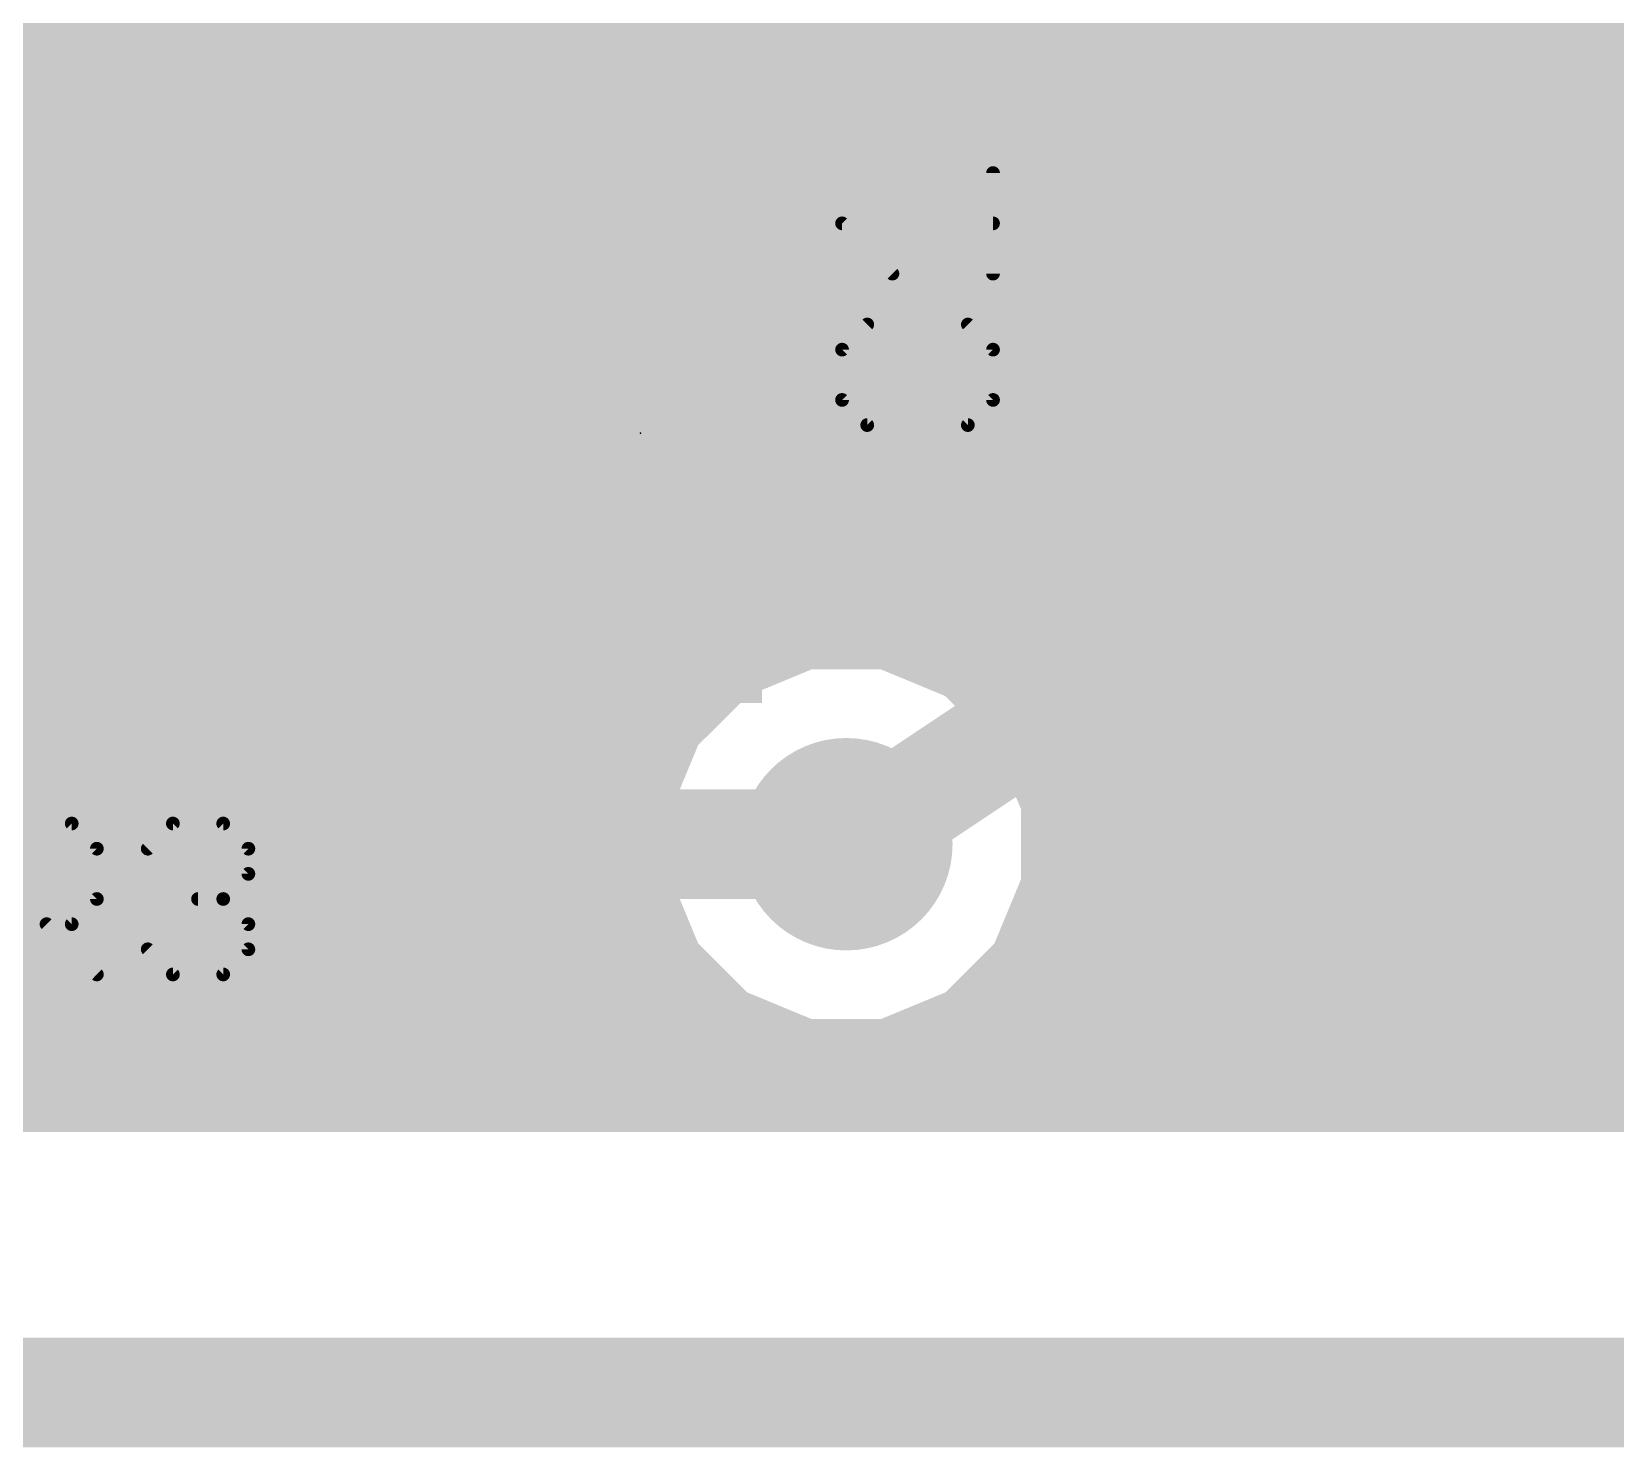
# Model space of a CAD drawing. Extents: x -0.2 to 60.5, y -0.2 to 25.7.
# Drawn here: x 17.81 to 23.68, y -0.2 to 5.04 of the extents above; entities that cross this region are included whole.
import ezdxf

# ---------------------------------------------------------------- set-up
doc = ezdxf.new("R2010")
doc.units = 0
for name, color, linetype in [('1', 22, 'CONTINUOUS'), ('16', 175, 'CONTINUOUS'), ('18', 82, 'CONTINUOUS'), ('20', 7, 'CONTINUOUS'), ('23', 7, 'CONTINUOUS'), ('25', 253, 'CONTINUOUS')]:
    doc.layers.add(name, color=color, linetype=linetype)

# ---------------------------------------------------------------- blocks, each defined once
blk = doc.blocks.new('RECT')
blk.add_solid([(-0.5, -0.5), (0.5, -0.5), (-0.5, 0.5), (0.5, 0.5)])
blk = doc.blocks.new('ROUNDV')
at = {"const_width": 0.5}
blk.add_lwpolyline([(0, -0.25, 1), (0, 0.25, 1), (0, -0.25)], format="xyb", dxfattribs=at)

msp = doc.modelspace()

# ---------------------------------------------------------------- linework, layer by layer
at = {"layer": '1'}
for points, const_width in [([(23.3498, 5.1708), (23.3498, 4.1972)], 0.1524), ([(19.1162, 4.6228), (19.1162, 5.1292)], 0.1524), ([(19.1638, 5.1292), (19.1638, 4.6228)], 0.1524), ([(20.0202, 4.9095), (20.0202, 5.1292)], 0.1524), ([(19.1162, 5.0292), (19.1638, 5.0292)], 0.1524), ([(20.0202, 5.0292), (23.3498, 5.0292)], 0.1524), ([(19.1162, 4.8768), (19.1638, 4.8768)], 0.1524), ([(19.9977, 4.8255), (20.0202, 4.9095)], 0.1524), ([(20.0114, 4.8768), (20.1422, 4.8768)], 0.1524), ([(20.5595, 4.8862), (20.1422, 4.8862)], 0.1524), ([(20.1422, 4.8862), (20.1422, 4.2822)], 0.1524), ([(20.6435, 4.8637), (20.5595, 4.8862)], 0.1524), ([(20.5945, 4.8768), (23.3498, 4.8768)], 0.1524), ([(20.7187, 4.8202), (20.6435, 4.8637)], 0.1524), ([(19.9898, 4.8119), (19.9977, 4.8255)], 0.1524), ([(19.9898, 4.2822), (19.9898, 4.8119)], 0.1524), ([(20.7802, 4.7587), (20.7187, 4.8202)], 0.1524), ([(20.8237, 4.6835), (20.7802, 4.7587)], 0.1524), ([(19.1162, 4.7244), (19.1638, 4.7244)], 0.1524), ([(19.9898, 4.7244), (20.1422, 4.7244)], 0.1524), ([(20.8001, 4.7244), (23.3498, 4.7244)], 0.1524), ([(20.8462, 4.5995), (20.8237, 4.6835)], 0.1524), ([(18.6752, 4.2077), (18.6752, 4.6228)], 0.1524), ([(18.6752, 4.6228), (19.1162, 4.6228)], 0.1524), ([(19.1638, 4.6228), (19.2921, 4.6228)], 0.1524), ([(19.2921, 4.6228), (19.2858, 4.5995)], 0.1524), ([(18.6752, 4.572), (19.2858, 4.572)], 0.1524), ([(19.2858, 4.5995), (19.2858, 4.2822)], 0.1524), ([(19.9898, 4.572), (20.1422, 4.572)], 0.1524), ([(20.8462, 4.2822), (20.8462, 4.5995)], 0.1524), ([(20.8462, 4.572), (23.3498, 4.572)], 0.1524), ([(18.6752, 4.4196), (19.2858, 4.4196)], 0.1524), ([(19.9898, 4.4196), (20.1422, 4.4196)], 0.1524), ([(20.8462, 4.4196), (23.3498, 4.4196)], 0.1524), ([(18.6752, 4.2672), (19.9898, 4.2672)], 0.1524), ([(19.2858, 4.2822), (19.9898, 4.2822)], 0.1524), ([(19.9898, 4.2822), (19.9898, 4.1298)], 0.1524), ([(20.1422, 4.2822), (19.9898, 4.2822)], 0.1524), ([(20.1422, 4.1298), (20.1422, 4.2822)], 0.1524), ([(20.1422, 4.2822), (20.8462, 4.2822)], 0.1524), ([(20.1422, 4.2672), (23.3498, 4.2672)], 0.1524), ([(18.18, 3.396), (18.145, 4.128)], 0.4064), ([(18.6994, 3.7012), (18.6752, 4.2077)], 0.1524), ([(23.3498, 4.1972), (23.483, 4.064)], 0.1524), ([(18.6796, 4.1148), (19.2858, 4.1148)], 0.1524), ([(19.9898, 4.1298), (19.2858, 4.1298)], 0.1524), ([(19.2858, 4.1298), (19.2858, 3.8125)], 0.1524), ([(20.8462, 4.1298), (20.1422, 4.1298)], 0.1524), ([(20.8462, 3.8125), (20.8462, 4.1298)], 0.1524), ([(20.8462, 4.1148), (23.4322, 4.1148)], 0.1524), ([(23.483, 4.064), (23.3498, 3.9308)], 0.1524), ([(18.6869, 3.9624), (19.2858, 3.9624)], 0.1524), ([(20.8462, 3.9624), (23.3814, 3.9624)], 0.1524), ([(23.3498, 3.9308), (23.3498, 2.9572)], 0.1524), ([(18.6942, 3.81), (19.2865, 3.81)], 0.1524), ([(19.2858, 3.8125), (19.3083, 3.7285)], 0.1524), ([(20.8237, 3.7285), (20.8462, 3.8125)], 0.1524), ([(20.8455, 3.81), (23.3498, 3.81)], 0.1524), ([(18.9168, 3.7012), (18.6994, 3.7012)], 0.1524), ([(19.1102, 3.5078), (18.9168, 3.7012)], 0.1524), ([(19.3083, 3.7285), (19.3518, 3.6533)], 0.1524), ([(20.7802, 3.6533), (20.8237, 3.7285)], 0.1524), ([(18.9604, 3.6576), (19.3493, 3.6576)], 0.1524), ([(19.3518, 3.6533), (19.4133, 3.5918)], 0.1524), ([(20.7187, 3.5918), (20.7802, 3.6533)], 0.1524), ([(20.7827, 3.6576), (23.3498, 3.6576)], 0.1524), ([(19.4586, 3.5656), (19.3474, 3.4544)], 0.1524), ([(19.4133, 3.5918), (19.4586, 3.5656)], 0.1524), ([(20.6734, 3.5656), (20.7187, 3.5918)], 0.1524), ([(20.8462, 3.3928), (20.6734, 3.5656)], 0.1524), ([(18.43, 2.921), (18.18, 3.396)], 0.4064), ([(19.1102, 3.4587), (19.1102, 3.5078)], 0.1524), ([(19.1102, 3.5052), (19.3982, 3.5052)], 0.1524), ([(20.7338, 3.5052), (23.3498, 3.5052)], 0.1524), ([(19.3254, 3.4544), (19.1102, 3.4587)], 0.1524), ([(19.3474, 3.4544), (19.3254, 3.4544)], 0.1524), ([(20.8462, 2.7559), (20.8462, 3.3928)], 0.1524), ([(20.8462, 3.3528), (23.3498, 3.3528)], 0.1524), ([(20.8462, 3.2004), (23.3498, 3.2004)], 0.1524), ([(18.43, 2.921), (19.32, 2.921)], 0.4064), ([(19.32, 2.921), (20.066, 2.906)], 0.4064), ([(20.8462, 3.048), (23.3498, 3.048)], 0.1524), ([(23.3498, 2.9572), (23.5226, 2.7844)], 0.1524), ([(20.8462, 2.8956), (23.4114, 2.8956)], 0.1524), ([(20.972, 2.7559), (20.8462, 2.7559)], 0.1524), ([(21.2381, 2.6457), (20.972, 2.7559)], 0.1524), ([(21.0026, 2.7432), (23.4622, 2.7432)], 0.1524), ([(23.4773, 2.7582), (23.4158, 2.6967)], 0.1524), ([(23.5226, 2.7844), (23.4773, 2.7582)], 0.1524), ([(23.4158, 2.6967), (23.3723, 2.6215)], 0.1524), ([(21.4417, 2.4421), (21.2381, 2.6457)], 0.1524), ([(21.2929, 2.5908), (23.3641, 2.5908)], 0.1524), ([(23.3723, 2.6215), (23.3498, 2.5375)], 0.1524), ([(23.3498, 2.5375), (23.3498, 2.2202)], 0.1524), ([(21.5519, 2.176), (21.4417, 2.4421)], 0.1524), ([(21.4432, 2.4384), (23.3498, 2.4384)], 0.1524), ([(21.5063, 2.286), (23.3498, 2.286)], 0.1524), ([(23.3498, 2.2202), (24.0538, 2.2202)], 0.1524), ([(17.526, 2.032), (20.828, 2.032)], 0.4064), ([(21.5519, 1.888), (21.5519, 2.176)], 0.1524), ([(21.5519, 2.1336), (24.0538, 2.1336)], 0.1524), ([(24.0538, 2.0678), (23.3498, 2.0678)], 0.1524), ([(23.3498, 2.0678), (23.3498, 1.7505)], 0.1524), ([(21.5519, 1.9812), (23.3498, 1.9812)], 0.1524), ([(21.4417, 1.6219), (21.5519, 1.888)], 0.1524), ([(21.5274, 1.8288), (23.3498, 1.8288)], 0.1524), ([(23.3498, 1.7505), (23.3723, 1.6665)], 0.1524), ([(21.4642, 1.6764), (23.3697, 1.6764)], 0.1524), ([(23.3723, 1.6665), (23.4158, 1.5913)], 0.1524), ([(21.2381, 1.4183), (21.4417, 1.6219)], 0.1524), ([(23.4158, 1.5913), (23.4773, 1.5298)], 0.1524), ([(21.3437, 1.524), (23.4872, 1.524)], 0.1524), ([(23.4773, 1.5298), (23.5525, 1.4863)], 0.1524), ([(17.3051, 1.4986), (20.3377, 1.4986)], 0.1524), ([(20.3377, 1.4986), (20.4179, 1.4183)], 0.1524), ([(23.5525, 1.4863), (23.6365, 1.4638)], 0.1524), ([(23.6365, 1.4638), (24.0538, 1.4638)], 0.1524), ([(20.4179, 1.4183), (20.684, 1.3081)], 0.1524), ([(20.972, 1.3081), (21.2381, 1.4183)], 0.1524), ([(15.5702, 1.3716), (20.5307, 1.3716)], 0.1524), ([(21.1253, 1.3716), (26.8478, 1.3716)], 0.1524), ([(20.684, 1.3081), (20.972, 1.3081)], 0.1524), ([(16.2742, 1.2192), (26.8478, 1.2192)], 0.1524), ([(16.2742, 1.0668), (26.8478, 1.0668)], 0.1524), ([(26.8478, 1.0414), (16.2742, 1.0414)], 0.1524)]:
    msp.add_lwpolyline(points, dxfattribs=dict(at, const_width=const_width))
for points, const_width in [([(19.1162, 5.0673, 1), (19.1162, 4.9911)], 0.0762), ([(19.1638, 4.9911, 1), (19.1638, 5.0673)], 0.0762), ([(20.0202, 5.0673, 1), (20.0202, 4.9911)], 0.0762), ([(23.3498, 4.9911, 1), (23.3498, 5.0673)], 0.0762), ([(19.1162, 4.9149, 1), (19.1162, 4.8387)], 0.0762), ([(19.1638, 4.8387, 1), (19.1638, 4.9149)], 0.0762), ([(20.0114, 4.9149, 1), (20.0114, 4.8387)], 0.0762), ([(19.9821, 4.9095, 1), (20.0583, 4.9095)], 0.0762), ([(20.057, 4.8997, 1), (19.9834, 4.9194)], 0.0762), ([(20.1422, 4.9243, 1), (20.1422, 4.8481)], 0.0762), ([(20.1803, 4.8862, 1), (20.1041, 4.8862)], 0.0762), ([(20.1422, 4.8387, 1), (20.1422, 4.9149)], 0.0762), ([(20.5693, 4.923, 1), (20.5496, 4.8494)], 0.0762), ([(20.5945, 4.9149, 1), (20.5945, 4.8387)], 0.0762), ([(20.5595, 4.8481, 1), (20.5595, 4.9243)], 0.0762), ([(20.6625, 4.8967, 1), (20.6244, 4.8307)], 0.0762), ([(20.6336, 4.8269, 1), (20.6533, 4.9005)], 0.0762), ([(23.3498, 4.8387, 1), (23.3498, 4.9149)], 0.0762), ([(20.0279, 4.8119, 1), (19.9517, 4.8119)], 0.0762), ([(19.9609, 4.8354, 1), (20.0345, 4.8157)], 0.0762), ([(20.0307, 4.8065, 1), (19.9647, 4.8446)], 0.0762), ([(20.7457, 4.8472, 1), (20.6918, 4.7933)], 0.0762), ([(20.6997, 4.7872, 1), (20.7378, 4.8532)], 0.0762), ([(19.9568, 4.8309, 1), (20.0228, 4.7928)], 0.0762), ([(20.8132, 4.7778, 1), (20.7472, 4.7397)], 0.0762), ([(20.7533, 4.7318, 1), (20.8072, 4.7857)], 0.0762), ([(19.1162, 4.7625, 1), (19.1162, 4.6863)], 0.0762), ([(19.1638, 4.6863, 1), (19.1638, 4.7625)], 0.0762), ([(19.9898, 4.7625, 1), (19.9898, 4.6863)], 0.0762), ([(20.1422, 4.6863, 1), (20.1422, 4.7625)], 0.0762), ([(20.8001, 4.7625, 1), (20.8001, 4.6863)], 0.0762), ([(20.8605, 4.6933, 1), (20.7869, 4.6736)], 0.0762), ([(23.3498, 4.6863, 1), (23.3498, 4.7625)], 0.0762), ([(18.7133, 4.6228, 1), (18.6371, 4.6228)], 0.0762), ([(18.6752, 4.6609, 1), (18.6752, 4.5847)], 0.0762), ([(19.1162, 4.5847, 1), (19.1162, 4.6609)], 0.0762), ([(19.1638, 4.6609, 1), (19.1638, 4.5847)], 0.0762), ([(19.3289, 4.6129, 1), (19.2553, 4.6327)], 0.0762), ([(19.2921, 4.5847, 1), (19.2921, 4.6609)], 0.0762), ([(20.7907, 4.6644, 1), (20.8567, 4.7025)], 0.0762), ([(18.6752, 4.6101, 1), (18.6752, 4.5339)], 0.0762), ([(19.0781, 4.6228, 1), (19.1543, 4.6228)], 0.0762), ([(19.1257, 4.6228, 1), (19.2019, 4.6228)], 0.0762), ([(19.3239, 4.5995, 1), (19.2477, 4.5995)], 0.0762), ([(19.249, 4.6093, 1), (19.3226, 4.5896)], 0.0762), ([(19.2858, 4.5339, 1), (19.2858, 4.6101)], 0.0762), ([(19.9898, 4.6101, 1), (19.9898, 4.5339)], 0.0762), ([(20.1422, 4.5339, 1), (20.1422, 4.6101)], 0.0762), ([(20.8843, 4.5995, 1), (20.8081, 4.5995)], 0.0762), ([(20.8462, 4.6101, 1), (20.8462, 4.5339)], 0.0762), ([(20.8094, 4.5896, 1), (20.883, 4.6093)], 0.0762), ([(23.3498, 4.5339, 1), (23.3498, 4.6101)], 0.0762), ([(18.6752, 4.4577, 1), (18.6752, 4.3815)], 0.0762), ([(19.2858, 4.3815, 1), (19.2858, 4.4577)], 0.0762), ([(19.9898, 4.4577, 1), (19.9898, 4.3815)], 0.0762), ([(20.1422, 4.3815, 1), (20.1422, 4.4577)], 0.0762), ([(20.8462, 4.4577, 1), (20.8462, 4.3815)], 0.0762), ([(23.3498, 4.3815, 1), (23.3498, 4.4577)], 0.0762), ([(18.6752, 4.3053, 1), (18.6752, 4.2291)], 0.0762), ([(19.2858, 4.3203, 1), (19.2858, 4.2441)], 0.0762), ([(20.0279, 4.2822, 1), (19.9517, 4.2822)], 0.0762), ([(19.9898, 4.3203, 1), (19.9898, 4.2441)], 0.0762), ([(19.9898, 4.2441, 1), (19.9898, 4.3203)], 0.0762), ([(19.9898, 4.2291, 1), (19.9898, 4.3053)], 0.0762), ([(20.1803, 4.2822, 1), (20.1041, 4.2822)], 0.0762), ([(20.1422, 4.3203, 1), (20.1422, 4.2441)], 0.0762), ([(20.1422, 4.3053, 1), (20.1422, 4.2291)], 0.0762), ([(20.1422, 4.2441, 1), (20.1422, 4.3203)], 0.0762), ([(20.8462, 4.2441, 1), (20.8462, 4.3203)], 0.0762), ([(23.3498, 4.2291, 1), (23.3498, 4.3053)], 0.0762), ([(18.2465, 4.1329, 1), (18.0435, 4.1231)], 0.2032), ([(18.7133, 4.2095, 1), (18.6371, 4.2059)], 0.0762), ([(19.2477, 4.2822, 1), (19.3239, 4.2822)], 0.0762), ([(19.9517, 4.2822, 1), (20.0279, 4.2822)], 0.0762), ([(20.1041, 4.2822, 1), (20.1803, 4.2822)], 0.0762), ([(20.8081, 4.2822, 1), (20.8843, 4.2822)], 0.0762), ([(18.6371, 4.2077, 1), (18.7133, 4.2077)], 0.0762), ([(23.3767, 4.2242, 1), (23.3229, 4.1703)], 0.0762), ([(23.3117, 4.1972, 1), (23.3879, 4.1972)], 0.0762), ([(18.6796, 4.1529, 1), (18.6796, 4.0767)], 0.0762), ([(19.2858, 4.1679, 1), (19.2858, 4.0917)], 0.0762), ([(19.3239, 4.1298, 1), (19.2477, 4.1298)], 0.0762), ([(19.2858, 4.0767, 1), (19.2858, 4.1529)], 0.0762), ([(19.9517, 4.1298, 1), (20.0279, 4.1298)], 0.0762), ([(19.9898, 4.0917, 1), (19.9898, 4.1679)], 0.0762), ([(20.1422, 4.1679, 1), (20.1422, 4.0917)], 0.0762), ([(20.1041, 4.1298, 1), (20.1803, 4.1298)], 0.0762), ([(20.8843, 4.1298, 1), (20.8081, 4.1298)], 0.0762), ([(20.8462, 4.1529, 1), (20.8462, 4.0767)], 0.0762), ([(20.8462, 4.0917, 1), (20.8462, 4.1679)], 0.0762), ([(23.4322, 4.0767, 1), (23.4322, 4.1529)], 0.0762), ([(23.51, 4.0371, 1), (23.4561, 4.0909)], 0.0762), ([(23.4561, 4.0371, 1), (23.51, 4.0909)], 0.0762), ([(18.6869, 4.0005, 1), (18.6869, 3.9243)], 0.0762), ([(19.2858, 3.9243, 1), (19.2858, 4.0005)], 0.0762), ([(20.8462, 4.0005, 1), (20.8462, 3.9243)], 0.0762), ([(23.3879, 3.9308, 1), (23.3117, 3.9308)], 0.0762), ([(23.3229, 3.9577, 1), (23.3767, 3.9038)], 0.0762), ([(23.3814, 3.9243, 1), (23.3814, 4.0005)], 0.0762), ([(18.6942, 3.8481, 1), (18.6942, 3.7719)], 0.0762), ([(19.3226, 3.8224, 1), (19.249, 3.8027)], 0.0762), ([(19.2865, 3.7719, 1), (19.2865, 3.8481)], 0.0762), ([(20.8455, 3.8481, 1), (20.8455, 3.7719)], 0.0762), ([(20.883, 3.8027, 1), (20.8094, 3.8224)], 0.0762), ([(23.3498, 3.7719, 1), (23.3498, 3.8481)], 0.0762), ([(19.2477, 3.8125, 1), (19.3239, 3.8125)], 0.0762), ([(20.8081, 3.8125, 1), (20.8843, 3.8125)], 0.0762), ([(18.6994, 3.7393, 1), (18.6994, 3.6631)], 0.0762), ([(18.9437, 3.7281, 1), (18.8898, 3.6743)], 0.0762), ([(18.9168, 3.6631, 1), (18.9168, 3.7393)], 0.0762), ([(19.3413, 3.7476, 1), (19.2753, 3.7095)], 0.0762), ([(19.2715, 3.7187, 1), (19.3451, 3.7384)], 0.0762), ([(20.7869, 3.7384, 1), (20.8605, 3.7187)], 0.0762), ([(20.8567, 3.7095, 1), (20.7907, 3.7476)], 0.0762), ([(18.6614, 3.6994, 1), (18.7375, 3.703)], 0.0762), ([(18.9604, 3.6957, 1), (18.9604, 3.6195)], 0.0762), ([(19.3787, 3.6802, 1), (19.3248, 3.6263)], 0.0762), ([(19.3188, 3.6342, 1), (19.3848, 3.6723)], 0.0762), ([(19.3493, 3.6195, 1), (19.3493, 3.6957)], 0.0762), ([(20.7472, 3.6723, 1), (20.8132, 3.6342)], 0.0762), ([(20.7827, 3.6957, 1), (20.7827, 3.6195)], 0.0762), ([(20.8072, 3.6263, 1), (20.7533, 3.6802)], 0.0762), ([(23.3498, 3.6195, 1), (23.3498, 3.6957)], 0.0762), ([(19.4323, 3.6248, 1), (19.3942, 3.5588)], 0.0762), ([(19.3863, 3.5648, 1), (19.4402, 3.6187)], 0.0762), ([(19.4856, 3.5386, 1), (19.4317, 3.5925)], 0.0762), ([(20.7003, 3.5925, 1), (20.6464, 3.5386)], 0.0762), ([(20.6918, 3.6187, 1), (20.7457, 3.5648)], 0.0762), ([(20.7378, 3.5588, 1), (20.6997, 3.6248)], 0.0762), ([(18.2699, 3.4433, 1), (18.0901, 3.3487)], 0.2032), ([(19.1483, 3.5078, 1), (19.0721, 3.5078)], 0.0762), ([(19.1102, 3.5433, 1), (19.1102, 3.4671)], 0.0762), ([(19.3982, 3.4671, 1), (19.3982, 3.5433)], 0.0762), ([(19.4396, 3.5326, 1), (19.4777, 3.5986)], 0.0762), ([(20.6543, 3.5986, 1), (20.6924, 3.5326)], 0.0762), ([(20.7338, 3.5433, 1), (20.7338, 3.4671)], 0.0762), ([(23.3498, 3.4671, 1), (23.3498, 3.5433)], 0.0762), ([(19.111, 3.4968, 1), (19.1094, 3.4206)], 0.0762), ([(19.0833, 3.4808, 1), (19.1371, 3.5347)], 0.0762), ([(19.3254, 3.4925, 1), (19.3254, 3.4163)], 0.0762), ([(19.3246, 3.4163, 1), (19.3261, 3.4925)], 0.0762), ([(19.3474, 3.4163, 1), (19.3474, 3.4925)], 0.0762), ([(18.0785, 3.3911, 1), (18.2815, 3.4009)], 0.2032), ([(19.0721, 3.4587, 1), (19.1483, 3.4587)], 0.0762), ([(19.3205, 3.4813, 1), (19.3744, 3.4275)], 0.0762), ([(20.8843, 3.3928, 1), (20.8081, 3.3928)], 0.0762), ([(20.8462, 3.3909, 1), (20.8462, 3.3147)], 0.0762), ([(20.8193, 3.3658, 1), (20.8731, 3.4197)], 0.0762), ([(23.3498, 3.3147, 1), (23.3498, 3.3909)], 0.0762), ([(20.8462, 3.2385, 1), (20.8462, 3.1623)], 0.0762), ([(23.3498, 3.1623, 1), (23.3498, 3.2385)], 0.0762), ([(18.43, 3.0226, 1), (18.43, 2.8194)], 0.2032), ([(19.322, 3.0226, 1), (19.318, 2.8194)], 0.2032), ([(19.32, 2.8194, 1), (19.32, 3.0226)], 0.2032), ([(20.8462, 3.0861, 1), (20.8462, 3.0099)], 0.0762), ([(23.3498, 3.0099, 1), (23.3498, 3.0861)], 0.0762), ([(18.3401, 2.8737, 1), (18.5199, 2.9683)], 0.2032), ([(20.064, 2.8044, 1), (20.068, 3.0076)], 0.2032), ([(23.3767, 2.9842, 1), (23.3229, 2.9303)], 0.0762), ([(23.3117, 2.9572, 1), (23.3879, 2.9572)], 0.0762), ([(20.8462, 2.9337, 1), (20.8462, 2.8575)], 0.0762), ([(23.4114, 2.8575, 1), (23.4114, 2.9337)], 0.0762), ([(20.8462, 2.794, 1), (20.8462, 2.7178)], 0.0762), ([(20.9866, 2.7911, 1), (20.9574, 2.7207)], 0.0762), ([(21.0026, 2.7813, 1), (21.0026, 2.7051)], 0.0762), ([(20.972, 2.7178, 1), (20.972, 2.794)], 0.0762), ([(23.4582, 2.7912, 1), (23.4963, 2.7252)], 0.0762), ([(23.5042, 2.7313, 1), (23.4503, 2.7852)], 0.0762), ([(23.4622, 2.7051, 1), (23.4622, 2.7813)], 0.0762), ([(23.4957, 2.7575, 1), (23.5496, 2.8114)], 0.0762), ([(23.5417, 2.7514, 1), (23.5036, 2.8174)], 0.0762), ([(20.8081, 2.7559, 1), (20.8843, 2.7559)], 0.0762), ([(23.3888, 2.7237, 1), (23.4427, 2.6698)], 0.0762), ([(23.4488, 2.6777, 1), (23.3828, 2.7158)], 0.0762), ([(21.265, 2.6726, 1), (21.2111, 2.6187)], 0.0762), ([(21.2235, 2.6105, 1), (21.2526, 2.6809)], 0.0762), ([(21.2929, 2.6289, 1), (21.2929, 2.5527)], 0.0762), ([(23.3393, 2.6405, 1), (23.4053, 2.6024)], 0.0762), ([(23.4091, 2.6116, 1), (23.3355, 2.6313)], 0.0762), ([(23.3641, 2.5527, 1), (23.3641, 2.6289)], 0.0762), ([(23.3879, 2.5375, 1), (23.3117, 2.5375)], 0.0762), ([(23.313, 2.5473, 1), (23.3866, 2.5276)], 0.0762), ([(21.4769, 2.4566, 1), (21.4065, 2.4275)], 0.0762), ([(21.4432, 2.4765, 1), (21.4432, 2.4003)], 0.0762), ([(21.4147, 2.4151, 1), (21.4686, 2.469)], 0.0762), ([(23.3498, 2.4003, 1), (23.3498, 2.4765)], 0.0762), ([(21.5063, 2.3241, 1), (21.5063, 2.2479)], 0.0762), ([(23.3498, 2.2479, 1), (23.3498, 2.3241)], 0.0762), ([(23.3498, 2.2583, 1), (23.3498, 2.1821)], 0.0762), ([(20.828, 1.9304, 1), (20.828, 2.1336)], 0.2032), ([(21.59, 2.176, 1), (21.5138, 2.176)], 0.0762), ([(23.3117, 2.2202, 1), (23.3879, 2.2202)], 0.0762), ([(21.5519, 2.1717, 1), (21.5519, 2.0955)], 0.0762), ([(21.5167, 2.1614, 1), (21.5871, 2.1906)], 0.0762), ([(23.3498, 2.1059, 1), (23.3498, 2.0297)], 0.0762), ([(23.3879, 2.0678, 1), (23.3117, 2.0678)], 0.0762), ([(21.5519, 2.0193, 1), (21.5519, 1.9431)], 0.0762), ([(23.3498, 1.9431, 1), (23.3498, 2.0193)], 0.0762), ([(21.5871, 1.8734, 1), (21.5167, 1.9026)], 0.0762), ([(21.5274, 1.8669, 1), (21.5274, 1.7907)], 0.0762), ([(21.5138, 1.888, 1), (21.59, 1.888)], 0.0762), ([(23.3498, 1.7907, 1), (23.3498, 1.8669)], 0.0762), ([(23.3866, 1.7604, 1), (23.313, 1.7407)], 0.0762), ([(23.3117, 1.7505, 1), (23.3879, 1.7505)], 0.0762), ([(21.4642, 1.7145, 1), (21.4642, 1.6383)], 0.0762), ([(23.4053, 1.6856, 1), (23.3393, 1.6475)], 0.0762), ([(23.3355, 1.6567, 1), (23.4091, 1.6764)], 0.0762), ([(23.3697, 1.6383, 1), (23.3697, 1.7145)], 0.0762), ([(21.4065, 1.6365, 1), (21.4769, 1.6074)], 0.0762), ([(21.4686, 1.595, 1), (21.4147, 1.6489)], 0.0762), ([(23.4427, 1.6182, 1), (23.3888, 1.5643)], 0.0762), ([(23.3828, 1.5722, 1), (23.4488, 1.6103)], 0.0762), ([(21.3437, 1.5621, 1), (21.3437, 1.4859)], 0.0762), ([(23.4963, 1.5628, 1), (23.4582, 1.4968)], 0.0762), ([(23.4503, 1.5028, 1), (23.5042, 1.5567)], 0.0762), ([(23.4872, 1.4859, 1), (23.4872, 1.5621)], 0.0762), ([(20.3646, 1.5255, 1), (20.3107, 1.4717)], 0.0762), ([(20.3377, 1.4605, 1), (20.3377, 1.5367)], 0.0762), ([(23.5624, 1.5231, 1), (23.5427, 1.4495)], 0.0762), ([(23.5335, 1.4533, 1), (23.5716, 1.5193)], 0.0762), ([(23.6365, 1.5019, 1), (23.6365, 1.4257)], 0.0762), ([(23.6267, 1.427, 1), (23.6464, 1.5006)], 0.0762), ([(20.4325, 1.4535, 1), (20.4034, 1.3831)], 0.0762), ([(20.391, 1.3914, 1), (20.4449, 1.4452)], 0.0762), ([(21.2111, 1.4452, 1), (21.265, 1.3914)], 0.0762), ([(21.2526, 1.3831, 1), (21.2235, 1.4535)], 0.0762), ([(20.5307, 1.3335, 1), (20.5307, 1.4097)], 0.0762), ([(21.1253, 1.4097, 1), (21.1253, 1.3335)], 0.0762), ([(20.684, 1.3462, 1), (20.684, 1.27)], 0.0762), ([(20.6694, 1.2729, 1), (20.6986, 1.3433)], 0.0762), ([(20.9574, 1.3433, 1), (20.9866, 1.2729)], 0.0762), ([(20.972, 1.27, 1), (20.972, 1.3462)], 0.0762)]:
    msp.add_lwpolyline(points, format="xyb", dxfattribs=dict(at, const_width=const_width))
at = {"layer": '16'}
for points, const_width in [([(22.352, 3.048), (22.352, 6.096)], 0.4064), ([(21.8186, 5.6057), (21.8186, 3.3335)], 0.1524), ([(22.8854, 3.2095), (22.8854, 5.6057)], 0.1524), ([(15.5406, 5.0292), (21.8186, 5.0292)], 0.1524), ([(22.8854, 5.0292), (26.8478, 5.0292)], 0.1524), ([(15.3691, 4.8768), (21.8186, 4.8768)], 0.1524), ([(22.8854, 4.8768), (26.8478, 4.8768)], 0.1524), ([(15.2051, 4.7244), (21.8186, 4.7244)], 0.1524), ([(22.8854, 4.7244), (26.8478, 4.7244)], 0.1524), ([(13.9726, 4.572), (21.8186, 4.572)], 0.1524), ([(22.8854, 4.572), (26.8478, 4.572)], 0.1524), ([(13.8202, 4.4196), (21.8186, 4.4196)], 0.1524), ([(22.8854, 4.4196), (26.8478, 4.4196)], 0.1524), ([(13.6678, 4.2672), (21.8186, 4.2672)], 0.1524), ([(22.8854, 4.2672), (26.8478, 4.2672)], 0.1524), ([(13.5154, 4.1148), (21.8186, 4.1148)], 0.1524), ([(22.8854, 4.1148), (26.8478, 4.1148)], 0.1524), ([(12.5532, 3.9624), (21.8186, 3.9624)], 0.1524), ([(22.8854, 3.9624), (26.8478, 3.9624)], 0.1524), ([(12.6163, 3.81), (21.8186, 3.81)], 0.1524), ([(22.8854, 3.81), (26.8478, 3.81)], 0.1524), ([(12.6619, 3.6576), (21.8186, 3.6576)], 0.1524), ([(22.8854, 3.6576), (26.8478, 3.6576)], 0.1524), ([(12.6619, 3.5052), (21.8186, 3.5052)], 0.1524), ([(22.8854, 3.5052), (26.8478, 3.5052)], 0.1524), ([(12.6374, 3.3528), (21.8186, 3.3528)], 0.1524), ([(21.8186, 3.3335), (20.9522, 2.7559)], 0.1524), ([(22.8854, 3.3528), (26.8478, 3.3528)], 0.1524), ([(14.2673, 3.2004), (21.619, 3.2004)], 0.1524), ([(20.828, 2.032), (22.352, 3.048)], 0.4064), ([(22.9184, 3.16), (22.8854, 3.2095)], 0.1524), ([(22.8854, 2.9952), (22.9184, 3.16)], 0.1524), ([(22.8915, 3.2004), (26.8478, 3.2004)], 0.1524), ([(14.4857, 3.048), (21.3904, 3.048)], 0.1524), ([(22.896, 3.048), (26.8478, 3.048)], 0.1524), ([(22.8854, 2.8271), (22.8854, 2.9952)], 0.1524), ([(14.6062, 2.8956), (21.1618, 2.8956)], 0.1524), ([(22.8854, 2.8956), (26.8478, 2.8956)], 0.1524), ([(22.8434, 2.785), (22.8854, 2.8271)], 0.1524), ([(14.6694, 2.7432), (20.6534, 2.7432)], 0.1524), ([(20.684, 2.7559), (20.4179, 2.6457)], 0.1524), ([(20.9522, 2.7559), (20.684, 2.7559)], 0.1524), ([(22.8317, 2.7267), (22.8434, 2.785)], 0.1524), ([(22.835, 2.7432), (26.8478, 2.7432)], 0.1524), ([(22.6918, 2.6335), (22.8317, 2.7267)], 0.1524), ([(20.4179, 2.6457), (20.2143, 2.4421)], 0.1524), ([(22.5729, 2.5146), (22.6918, 2.6335)], 0.1524), ([(14.6939, 2.5908), (20.3631, 2.5908)], 0.1524), ([(22.6491, 2.5908), (26.8478, 2.5908)], 0.1524), ([(21.5436, 1.868), (22.5135, 2.5146)], 0.1524), ([(22.5135, 2.5146), (22.5729, 2.5146)], 0.1524), ([(14.6939, 2.4384), (20.2128, 2.4384)], 0.1524), ([(20.2143, 2.4421), (20.1041, 2.176)], 0.1524), ([(22.3992, 2.4384), (26.8478, 2.4384)], 0.1524), ([(14.6483, 2.286), (20.1497, 2.286)], 0.1524), ([(22.1706, 2.286), (26.8478, 2.286)], 0.1524), ([(20.1041, 2.176), (20.1041, 1.888)], 0.1524), ([(14.5852, 2.1336), (20.1041, 2.1336)], 0.1524), ([(21.942, 2.1336), (26.8478, 2.1336)], 0.1524), ([(14.4349, 1.9812), (20.1041, 1.9812)], 0.1524), ([(21.7134, 1.9812), (26.8478, 1.9812)], 0.1524), ([(20.1041, 1.888), (20.2143, 1.6219)], 0.1524), ([(21.4417, 1.6219), (21.5436, 1.868)], 0.1524), ([(14.1447, 1.8288), (20.1286, 1.8288)], 0.1524), ([(21.5274, 1.8288), (26.8478, 1.8288)], 0.1524), ([(7.4422, 1.6764), (20.1917, 1.6764)], 0.1524), ([(21.4642, 1.6764), (26.8478, 1.6764)], 0.1524), ([(20.2143, 1.6219), (20.4179, 1.4183)], 0.1524), ([(21.2381, 1.4183), (21.4417, 1.6219)], 0.1524), ([(7.4422, 1.524), (20.3123, 1.524)], 0.1524), ([(21.3437, 1.524), (26.8478, 1.524)], 0.1524), ([(20.4179, 1.4183), (20.684, 1.3081)], 0.1524), ([(20.972, 1.3081), (21.2381, 1.4183)], 0.1524), ([(7.4422, 1.3716), (20.5307, 1.3716)], 0.1524), ([(21.1253, 1.3716), (26.8478, 1.3716)], 0.1524), ([(20.684, 1.3081), (20.972, 1.3081)], 0.1524), ([(7.4422, 1.2192), (26.8478, 1.2192)], 0.1524), ([(7.4422, 1.0668), (26.8478, 1.0668)], 0.1524), ([(26.8478, 1.0414), (7.4422, 1.0414)], 0.1524)]:
    msp.add_lwpolyline(points, dxfattribs=dict(at, const_width=const_width))
for points, const_width in [([(21.8186, 4.9911, 1), (21.8186, 5.0673)], 0.0762), ([(22.8854, 5.0673, 1), (22.8854, 4.9911)], 0.0762), ([(21.8186, 4.8387, 1), (21.8186, 4.9149)], 0.0762), ([(22.8854, 4.9149, 1), (22.8854, 4.8387)], 0.0762), ([(21.8186, 4.6863, 1), (21.8186, 4.7625)], 0.0762), ([(22.8854, 4.7625, 1), (22.8854, 4.6863)], 0.0762), ([(21.8186, 4.5339, 1), (21.8186, 4.6101)], 0.0762), ([(22.8854, 4.6101, 1), (22.8854, 4.5339)], 0.0762), ([(21.8186, 4.3815, 1), (21.8186, 4.4577)], 0.0762), ([(22.8854, 4.4577, 1), (22.8854, 4.3815)], 0.0762), ([(21.8186, 4.2291, 1), (21.8186, 4.3053)], 0.0762), ([(22.8854, 4.3053, 1), (22.8854, 4.2291)], 0.0762), ([(21.8186, 4.0767, 1), (21.8186, 4.1529)], 0.0762), ([(22.8854, 4.1529, 1), (22.8854, 4.0767)], 0.0762), ([(21.8186, 3.9243, 1), (21.8186, 4.0005)], 0.0762), ([(22.8854, 4.0005, 1), (22.8854, 3.9243)], 0.0762), ([(21.8186, 3.7719, 1), (21.8186, 3.8481)], 0.0762), ([(22.8854, 3.8481, 1), (22.8854, 3.7719)], 0.0762), ([(21.8186, 3.6195, 1), (21.8186, 3.6957)], 0.0762), ([(22.8854, 3.6957, 1), (22.8854, 3.6195)], 0.0762), ([(21.8186, 3.4671, 1), (21.8186, 3.5433)], 0.0762), ([(22.8854, 3.5433, 1), (22.8854, 3.4671)], 0.0762), ([(21.8397, 3.3018, 1), (21.7975, 3.3652)], 0.0762), ([(21.8186, 3.3147, 1), (21.8186, 3.3909)], 0.0762), ([(22.8854, 3.3909, 1), (22.8854, 3.3147)], 0.0762), ([(21.7805, 3.3335, 1), (21.8567, 3.3335)], 0.0762), ([(21.619, 3.1623, 1), (21.619, 3.2385)], 0.0762), ([(22.4084, 2.9635, 1), (22.2956, 3.1325)], 0.2032), ([(22.9171, 3.2306, 1), (22.8537, 3.1884)], 0.0762), ([(22.8473, 3.2095, 1), (22.9235, 3.2095)], 0.0762), ([(22.8915, 3.2385, 1), (22.8915, 3.1623)], 0.0762), ([(22.9557, 3.1526, 1), (22.881, 3.1675)], 0.0762), ([(22.8867, 3.1389, 1), (22.9501, 3.1812)], 0.0762), ([(21.3904, 3.0099, 1), (21.3904, 3.0861)], 0.0762), ([(22.2504, 3.048, 1), (22.4536, 3.048)], 0.2032), ([(22.896, 3.0861, 1), (22.896, 3.0099)], 0.0762), ([(22.9235, 2.9952, 1), (22.8473, 2.9952)], 0.0762), ([(22.848, 3.0027, 1), (22.9228, 2.9877)], 0.0762), ([(21.1618, 2.8575, 1), (21.1618, 2.9337)], 0.0762), ([(22.8854, 2.9337, 1), (22.8854, 2.8575)], 0.0762), ([(22.9123, 2.8001, 1), (22.8585, 2.854)], 0.0762), ([(20.684, 2.794, 1), (20.684, 2.7178)], 0.0762), ([(20.6534, 2.7051, 1), (20.6534, 2.7813)], 0.0762), ([(20.6986, 2.7207, 1), (20.6694, 2.7911)], 0.0762), ([(20.9311, 2.7876, 1), (20.9734, 2.7242)], 0.0762), ([(20.9522, 2.7178, 1), (20.9522, 2.794)], 0.0762), ([(22.835, 2.7813, 1), (22.835, 2.7051)], 0.0762), ([(22.8164, 2.812, 1), (22.8703, 2.7581)], 0.0762), ([(22.8807, 2.7776, 1), (22.806, 2.7925)], 0.0762), ([(22.8473, 2.8271, 1), (22.9235, 2.8271)], 0.0762), ([(22.7943, 2.7342, 1), (22.8691, 2.7193)], 0.0762), ([(22.8528, 2.695, 1), (22.8106, 2.7584)], 0.0762), ([(20.4034, 2.6809, 1), (20.4325, 2.6105)], 0.0762), ([(20.4449, 2.6187, 1), (20.391, 2.6726)], 0.0762), ([(22.6707, 2.6652, 1), (22.713, 2.6018)], 0.0762), ([(22.7188, 2.6065, 1), (22.6649, 2.6604)], 0.0762), ([(20.3631, 2.5527, 1), (20.3631, 2.6289)], 0.0762), ([(22.6491, 2.6289, 1), (22.6491, 2.5527)], 0.0762), ([(22.5135, 2.5527, 1), (22.5135, 2.4765)], 0.0762), ([(22.5346, 2.4829, 1), (22.4924, 2.5463)], 0.0762), ([(22.5729, 2.4765, 1), (22.5729, 2.5527)], 0.0762), ([(22.546, 2.5415, 1), (22.5999, 2.4877)], 0.0762), ([(20.1874, 2.469, 1), (20.2412, 2.4151)], 0.0762), ([(20.2495, 2.4275, 1), (20.1791, 2.4566)], 0.0762), ([(20.2128, 2.4003, 1), (20.2128, 2.4765)], 0.0762), ([(22.3992, 2.4765, 1), (22.3992, 2.4003)], 0.0762), ([(20.1497, 2.2479, 1), (20.1497, 2.3241)], 0.0762), ([(22.1706, 2.3241, 1), (22.1706, 2.2479)], 0.0762), ([(20.1422, 2.176, 1), (20.066, 2.176)], 0.0762), ([(20.0689, 2.1906, 1), (20.1393, 2.1614)], 0.0762), ([(20.1041, 2.0955, 1), (20.1041, 2.1717)], 0.0762), ([(20.7716, 2.1165, 1), (20.8844, 1.9475)], 0.2032), ([(21.942, 2.1717, 1), (21.942, 2.0955)], 0.0762), ([(20.1041, 1.9431, 1), (20.1041, 2.0193)], 0.0762), ([(21.7134, 2.0193, 1), (21.7134, 1.9431)], 0.0762), ([(20.1393, 1.9026, 1), (20.0689, 1.8734)], 0.0762), ([(21.5225, 1.8997, 1), (21.5647, 1.8363)], 0.0762), ([(21.5788, 1.8534, 1), (21.5084, 1.8826)], 0.0762), ([(20.066, 1.888, 1), (20.1422, 1.888)], 0.0762), ([(20.1286, 1.7907, 1), (20.1286, 1.8669)], 0.0762), ([(21.5274, 1.8669, 1), (21.5274, 1.7907)], 0.0762), ([(20.1917, 1.6383, 1), (20.1917, 1.7145)], 0.0762), ([(21.4642, 1.7145, 1), (21.4642, 1.6383)], 0.0762), ([(20.2412, 1.6489, 1), (20.1874, 1.595)], 0.0762), ([(20.1791, 1.6074, 1), (20.2495, 1.6365)], 0.0762), ([(21.4065, 1.6365, 1), (21.4769, 1.6074)], 0.0762), ([(21.4686, 1.595, 1), (21.4147, 1.6489)], 0.0762), ([(20.3123, 1.4859, 1), (20.3123, 1.5621)], 0.0762), ([(21.3437, 1.5621, 1), (21.3437, 1.4859)], 0.0762), ([(20.4325, 1.4535, 1), (20.4034, 1.3831)], 0.0762), ([(20.391, 1.3914, 1), (20.4449, 1.4452)], 0.0762), ([(21.2111, 1.4452, 1), (21.265, 1.3914)], 0.0762), ([(21.2526, 1.3831, 1), (21.2235, 1.4535)], 0.0762), ([(20.5307, 1.3335, 1), (20.5307, 1.4097)], 0.0762), ([(21.1253, 1.4097, 1), (21.1253, 1.3335)], 0.0762), ([(20.684, 1.3462, 1), (20.684, 1.27)], 0.0762), ([(20.6694, 1.2729, 1), (20.6986, 1.3433)], 0.0762), ([(20.9574, 1.3433, 1), (20.9866, 1.2729)], 0.0762), ([(20.972, 1.27, 1), (20.972, 1.3462)], 0.0762)]:
    msp.add_lwpolyline(points, format="xyb", dxfattribs=dict(at, const_width=const_width))
at = {"layer": '20', "const_width": 0.4064}
msp.add_lwpolyline([(0, 0), (34.29, 0)], dxfattribs=at)
at = {"layer": '23'}
msp.add_point((20.066, 3.556), dxfattribs=at)
at = {"layer": '25', "const_width": 0.0508}
for points in [[(21.3716, 4.1467), (21.3716, 4.5196)], [(20.9988, 4.1467), (20.8123, 4.3331)], [(20.8123, 4.3331), (21.3716, 4.3331)], [(20.9055, 3.9583), (20.8123, 3.865)], [(21.3716, 3.865), (21.2784, 3.9583)], [(20.8123, 3.865), (20.8123, 3.6786)], [(21.3716, 3.6786), (21.3716, 3.865)], [(20.8123, 3.6786), (20.9055, 3.5854)], [(21.2784, 3.5854), (21.3716, 3.6786)], [(20.9055, 3.5854), (21.2784, 3.5854)], [(17.6784, 2.1087), (17.958, 2.1087)], [(17.958, 2.1087), (18.0512, 2.0155)], [(18.2397, 2.0155), (18.3329, 2.1087)], [(18.3329, 2.1087), (18.5193, 2.1087)], [(18.5193, 2.1087), (18.6126, 2.0155)], [(18.0512, 2.0155), (18.0512, 1.829)], [(18.6126, 2.0155), (18.6126, 1.9223)], [(18.6126, 1.9223), (18.5193, 1.829)], [(18.0512, 1.829), (17.958, 1.7358)], [(18.5193, 1.829), (18.4261, 1.829)], [(18.5193, 1.829), (18.6126, 1.7358)], [(17.958, 1.7358), (17.6784, 1.7358)], [(17.8648, 1.7358), (18.0512, 1.5494)], [(18.6126, 1.7358), (18.6126, 1.6426)], [(18.3329, 1.5494), (18.2397, 1.6426)], [(18.6126, 1.6426), (18.5193, 1.5494)], [(18.5193, 1.5494), (18.3329, 1.5494)]]:
    msp.add_lwpolyline(points, dxfattribs=at)
at = {"layer": '25', "const_width": 0.0254}
for points in [[(21.3843, 4.5196, 1), (21.3589, 4.5196)], [(20.8213, 4.3421, 1), (20.8033, 4.3242)], [(20.8123, 4.3458, 1), (20.8123, 4.3204)], [(21.3716, 4.3204, 1), (21.3716, 4.3458)], [(20.9898, 4.1377, 1), (21.0077, 4.1557)], [(21.3589, 4.1467, 1), (21.3843, 4.1467)], [(20.9145, 3.9493, 1), (20.8966, 3.9672)], [(21.2874, 3.9672, 1), (21.2694, 3.9493)], [(20.825, 3.865, 1), (20.7996, 3.865)], [(20.8033, 3.874, 1), (20.8213, 3.8561)], [(21.3843, 3.865, 1), (21.3589, 3.865)], [(21.3626, 3.8561, 1), (21.3806, 3.874)], [(20.8213, 3.6876, 1), (20.8033, 3.6696)], [(21.3806, 3.6696, 1), (21.3626, 3.6876)], [(20.7996, 3.6786, 1), (20.825, 3.6786)], [(21.3589, 3.6786, 1), (21.3843, 3.6786)], [(20.9055, 3.5981, 1), (20.9055, 3.5727)], [(20.8966, 3.5764, 1), (20.9145, 3.5944)], [(21.2694, 3.5944, 1), (21.2874, 3.5764)], [(21.2784, 3.5727, 1), (21.2784, 3.5981)], [(17.967, 2.1177, 1), (17.9491, 2.0997)], [(17.958, 2.096, 1), (17.958, 2.1214)], [(18.3329, 2.1214, 1), (18.3329, 2.096)], [(18.3419, 2.0997, 1), (18.3239, 2.1177)], [(18.5283, 2.1177, 1), (18.5104, 2.0997)], [(18.5193, 2.096, 1), (18.5193, 2.1214)], [(18.0639, 2.0155, 1), (18.0386, 2.0155)], [(18.0423, 2.0065, 1), (18.0602, 2.0244)], [(18.2307, 2.0244, 1), (18.2487, 2.0065)], [(18.6253, 2.0155, 1), (18.5999, 2.0155)], [(18.6036, 2.0065, 1), (18.6215, 2.0244)], [(18.6215, 1.9133, 1), (18.6036, 1.9312)], [(18.5999, 1.9223, 1), (18.6253, 1.9223)], [(18.0386, 1.829, 1), (18.0639, 1.829)], [(18.0602, 1.8201, 1), (18.0423, 1.838)], [(18.4261, 1.8417, 1), (18.4261, 1.8163)], [(18.5283, 1.838, 1), (18.5104, 1.8201)], [(18.5104, 1.838, 1), (18.5283, 1.8201)], [(18.5193, 1.8163, 1), (18.5193, 1.8417)], [(17.8738, 1.7448, 1), (17.8558, 1.7268)], [(17.958, 1.7231, 1), (17.958, 1.7485)], [(18.6253, 1.7358, 1), (18.5999, 1.7358)], [(17.9491, 1.7448, 1), (17.967, 1.7268)], [(18.6036, 1.7268, 1), (18.6215, 1.7448)], [(18.2487, 1.6516, 1), (18.2307, 1.6336)], [(18.5999, 1.6426, 1), (18.6253, 1.6426)], [(18.6215, 1.6336, 1), (18.6036, 1.6516)], [(18.0423, 1.5404, 1), (18.0602, 1.5584)], [(18.3329, 1.5621, 1), (18.3329, 1.5367)], [(18.3239, 1.5404, 1), (18.3419, 1.5584)], [(18.5104, 1.5584, 1), (18.5283, 1.5404)], [(18.5193, 1.5367, 1), (18.5193, 1.5621)]]:
    msp.add_lwpolyline(points, format="xyb", dxfattribs=at)

# ---------------------------------------------------------------- block references
at = {"layer": '1'}
for p, xscale, yscale, rotation in [((17.145, 6.128), 2.5, 2.5, 270), ((18.145, 4.128), 1.1, 0.4, 270), ((20.066, 4.206), 0.7, 0.9, 90), ((20.066, 2.906), 0.7, 0.9, 90)]:
    msp.add_blockref('RECT', p, dxfattribs=dict(at, xscale=xscale, yscale=yscale, rotation=rotation))
for p, xscale, yscale in [((19.14, 5.153), 1.1, 0.4), ((18.43, 2.921), 0.7, 0.9)]:
    msp.add_blockref('RECT', p, dxfattribs=dict(at, xscale=xscale, yscale=yscale))
at = {"layer": '18', "xscale": 0.7874, "yscale": 0.7874}
msp.add_blockref('ROUNDV', (20.828, 2.032), dxfattribs=at)
msp.add_blockref('ROUNDV', (20.828, 2.032), dxfattribs=at)

doc.saveas('drawing.dxf')
